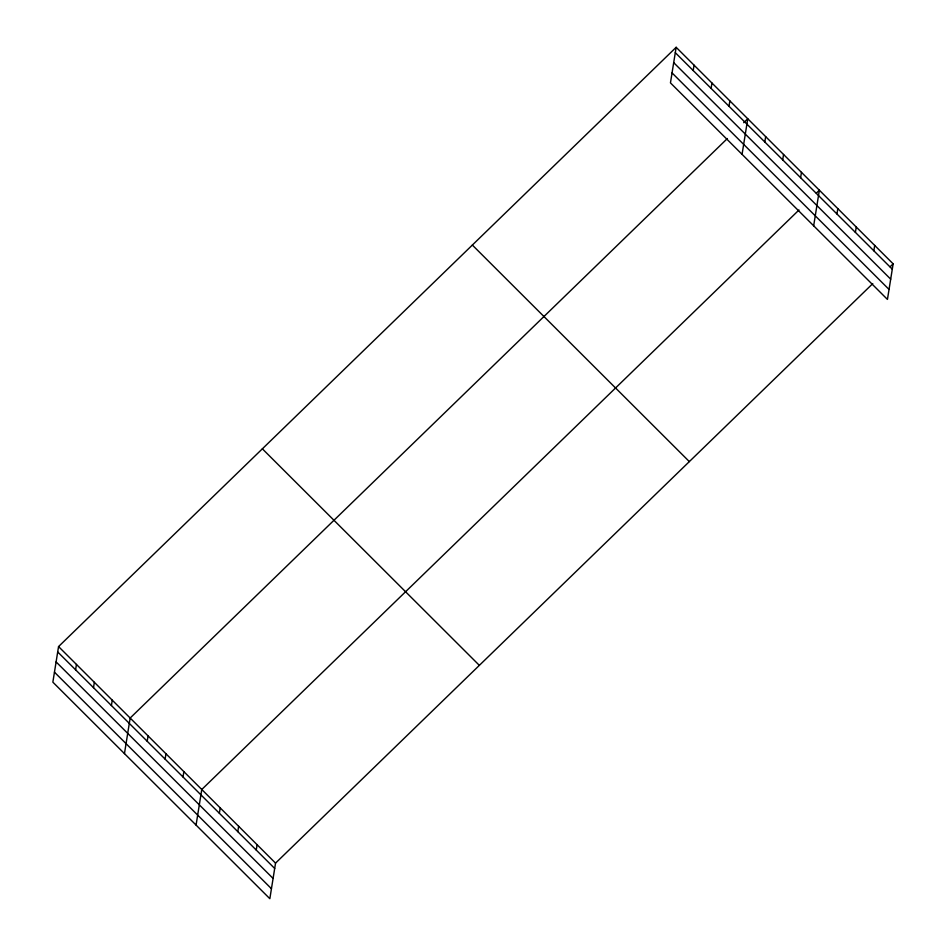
<?xml version="1.0" encoding="UTF-8"?>
<svg xmlns="http://www.w3.org/2000/svg" width="946" height="946" viewBox="0 0 946 946"><rect width="100%" height="100%" fill="white"/><g stroke="black" fill="none" stroke-linecap="round" stroke-linejoin="round"><path stroke-width="1.42" d="M676.154 47.3L670.454 82.881L887.443 299.421L893.142 263.839L676.154 47.3L58.557 646.579L52.858 682.161L269.846 898.7L275.546 863.119L872.768 283.611M75.597 669.792L76.449 664.435M93.5 687.659L94.352 682.303M111.403 705.527L112.255 700.17M124.458 753.619L130.158 718.038L727.379 138.53M147.209 741.25L148.061 735.893M165.112 759.118L165.964 753.761M183.004 776.985L183.867 771.629M196.07 825.078L201.77 789.496L798.992 209.988M219.354 813.253L220.217 807.896M237.801 831.652L238.652 826.307M256.248 850.064L257.099 844.707M693.193 70.524L694.057 65.168M711.096 88.38L711.96 83.023M728.999 106.248L729.863 100.891M742.066 154.34L747.766 118.758L743.686 122.708M764.806 141.983L765.669 136.626M782.709 159.839L783.56 154.482M800.612 177.706L801.463 172.349M813.666 225.798L819.366 190.217L816.315 193.185M836.962 213.973L837.813 208.617M855.397 232.385L856.26 227.028M873.844 250.785L874.707 245.428M890.091 266.807L893.142 263.839M675.29 52.657L892.291 269.196M673.694 62.637L890.694 279.165M672.05 72.913L889.051 289.452M472.35 245.061L689.338 461.601M262.361 448.818L479.35 665.357M58.557 646.579L275.546 863.119M57.694 651.936L274.695 868.463M56.098 661.904L273.087 878.444M54.454 672.18L271.443 888.72"/></g></svg>
